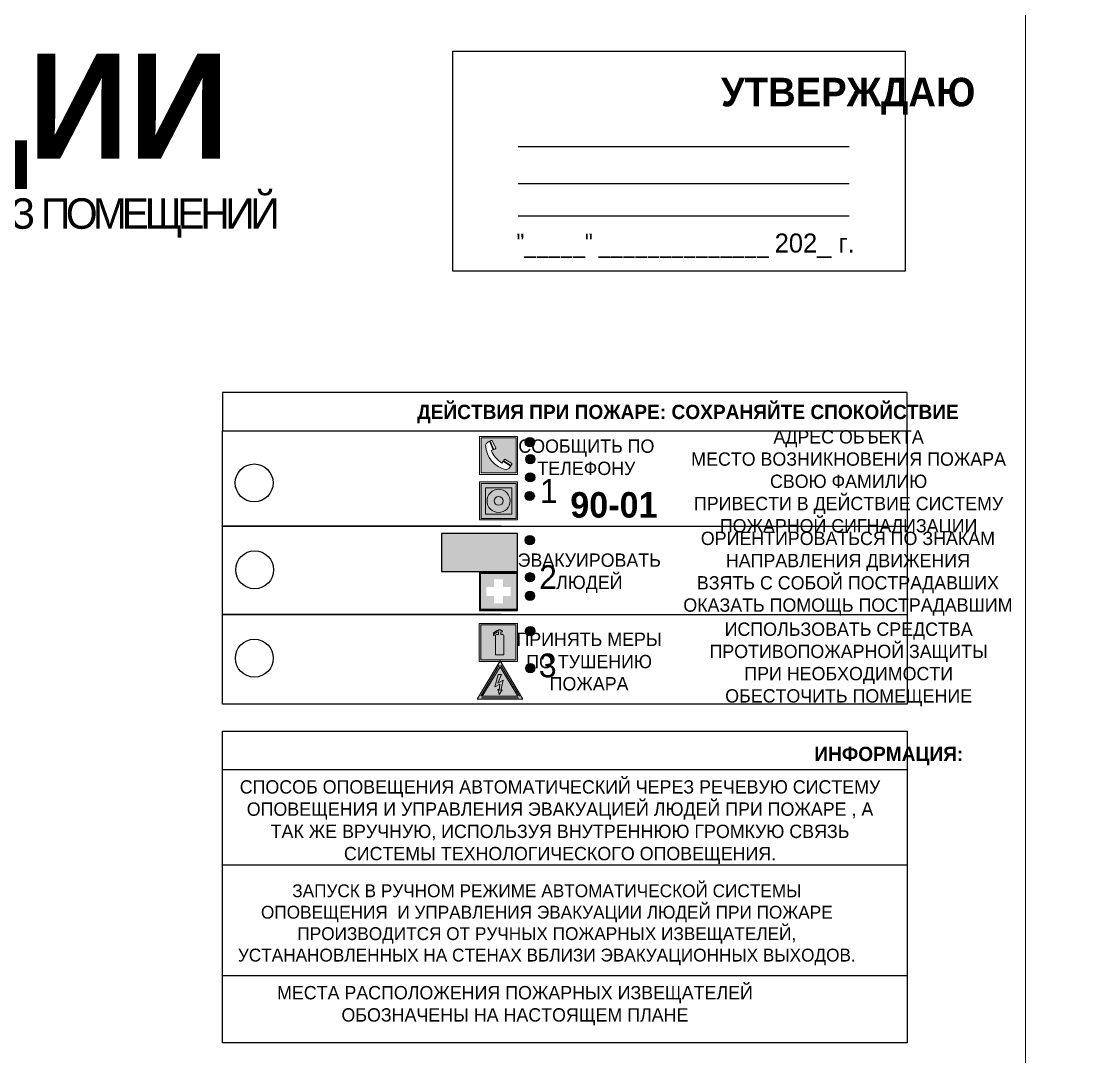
# Model space of a CAD drawing. Header units: millimetres. Extents: x 13810 to 67229, y 12374 to 21950.
# Drawn here: x 23326.1 to 23549, y 14716.9 to 14934.4 of the extents above; entities that cross this region are included whole.
import ezdxf

# ---------------------------------------------------------------- set-up
doc = ezdxf.new("R2010")
doc.units = ezdxf.units.MM
doc.styles.add('обычный', font='arial.ttf')

# ---------------------------------------------------------------- blocks, each defined once
blk = doc.blocks.new('A$C3E6D3DDE')
at = {"lineweight": 5}
h = blk.add_hatch(color=40, dxfattribs=at)
h.paths.add_polyline_path([(24.1, 1.45), (16.46, -11.35), (31.74, -11.35)])
h.paths.add_polyline_path([(24.09, -0.46), (30.03, -10.41), (18.14, -10.41)], flags=16)
h.paths.add_polyline_path([(24.54, -3.08), (23.41, -6.02), (25.13, -5.01), (24.33, -8.5), (24.82, -8.27), (23.79, -9.86), (23.4, -8.04), (23.8, -8.43), (24.04, -6.29), (22.39, -7.25), (23.44, -3.08)], flags=0)
h = blk.add_hatch(color=256, dxfattribs=at)
h.paths.add_polyline_path([(24.37, 0.03, 0.567511), (23.82, 0.03), (17.59, -10.4, 0.582454), (17.86, -10.88), (30.32, -10.88, 0.582149), (30.6, -10.4)])
h.paths.add_polyline_path([(24.09, -0.46), (18.14, -10.41), (30.03, -10.41)], flags=16)
h.paths.add_polyline_path([(24.54, -3.08), (23.41, -6.02), (25.13, -5.01), (24.33, -8.5), (24.82, -8.27), (23.79, -9.86), (23.4, -8.04), (23.8, -8.43), (24.04, -6.29), (22.39, -7.25), (23.44, -3.08)], flags=0)
h = blk.add_hatch(color=40, dxfattribs=at)
h.paths.add_polyline_path([(24.09, -0.46), (18.14, -10.41), (30.03, -10.41)])
h.paths.add_polyline_path([(24.82, -8.27), (23.79, -9.86), (23.4, -8.04), (23.8, -8.43), (24.04, -6.29), (22.39, -7.25), (23.44, -3.08), (24.54, -3.08), (23.41, -6.02), (25.13, -5.01), (24.33, -8.5)], flags=16)
at = {"color": 40, "lineweight": 5}
for p, q in [((16.46, -11.35), (24.1, 1.45)), ((24.1, 1.45), (31.74, -11.35))]:
    blk.add_line(p, q, dxfattribs=at)
at = {"lineweight": 5}
for p, q in [((17.59, -10.4), (23.82, 0.03)), ((24.37, 0.03), (30.6, -10.4)), ((18.14, -10.41), (24.09, -0.46)), ((23.44, -3.08), (22.39, -7.25)), ((23.41, -6.02), (24.54, -3.08)), ((24.54, -3.08), (23.44, -3.08)), ((24.09, -0.46), (30.03, -10.41)), ((22.39, -7.25), (24.04, -6.29)), ((25.13, -5.01), (23.41, -6.02)), ((24.04, -6.29), (23.8, -8.43)), ((24.33, -8.5), (25.13, -5.01)), ((18.14, -10.41), (30.03, -10.41)), ((23.8, -8.43), (23.4, -8.04)), ((23.4, -8.04), (23.79, -9.86)), ((23.79, -9.86), (24.82, -8.27)), ((24.82, -8.27), (24.33, -8.5)), ((17.86, -10.88), (30.32, -10.88))]:
    blk.add_line(p, q, dxfattribs=at)
at = {"color": 50, "lineweight": 5}
blk.add_line((31.74, -11.35), (16.46, -11.35), dxfattribs=at)
blk = doc.blocks.new('A$C456E1F9C')
at = {"lineweight": 5}
h = blk.add_hatch(color=242, dxfattribs=at)
h.paths.add_polyline_path([(0.51, -1.47), (0.51, -13.26), (12.29, -13.26), (12.29, -1.47)])
h.paths.add_polyline_path([(5.42, -4.95, -0.254479), (4.78, -5.4), (3.52, -2.53, -0.209735), (4.23, -2.4)], flags=16)
h.paths.add_polyline_path([(8.53, -8.6), (10.87, -10.17), (10.54, -10.76), (8.03, -9.13, -0.192251)], flags=16)
h.paths.add_polyline_path([(4.61, -5.49, 0.005518), (3.87, -5.72, 0.128647), (7.49, -10.01, 0.00809), (7.83, -9.33), (10.47, -10.97, -0.16736), (8.99, -12.25, -0.327862), (1.95, -3.95, -0.166952), (3.36, -2.62)], flags=16)
at = {"color": 242, "lineweight": 5}
for p, q in [((0, -13.77), (0, -0.97)), ((12.8, -0.97), (0, -0.97)), ((4.61, -5.49), (3.36, -2.62)), ((3.52, -2.53), (4.78, -5.4)), ((4.23, -2.4), (5.42, -4.95)), ((12.8, -13.77), (12.8, -0.97)), ((7.83, -9.33), (10.47, -10.97)), ((8.03, -9.13), (10.54, -10.76)), ((10.81, -10.12), (8.53, -8.6)), ((10.54, -10.76), (10.8, -10.3)), ((10.8, -10.3), (10.81, -10.12)), ((0, -13.77), (12.8, -13.77))]:
    blk.add_line(p, q, dxfattribs=at)
blk.add_lwpolyline([(0.51, -1.47), (12.29, -1.47), (12.29, -13.26), (0.51, -13.26)], close=True, dxfattribs=at)
for centre, radius, start, end in [((4.59, -5.34), 2.99, 114.2845, 152.1974), ((4.02, -3.27), 0.891, 76.3284, 123.7092), ((11.12, -3.31), 9.19, 183.9915, 256.6009), ((14.98, -39.1), 35.17, 107.1487, 108.4135), ((13.86, -0.94), 11.08, 205.5536, 234.8762), ((4.68, -4.59), 0.824, 276.9621, 334.0723), ((-13.31, 0.8), 23.44, 332.5487, 334.4027), ((8.94, -9.5), 0.989, 114.4092, 157.9388), ((7.87, -9.46), 3, 291.9291, 329.9329)]:
    blk.add_arc(centre, radius, start, end, dxfattribs=at)
blk = doc.blocks.new('A$C54414219')
at = {"true_color": 0xffffff}
h = blk.add_hatch(color=7, dxfattribs=at)
h.paths.add_polyline_path([(2.39, -9.45), (2.39, -18.3), (11.23, -18.3), (11.23, -9.45)], flags=0)
h.paths.add_polyline_path([(10.71, -13.87, -1), (2.92, -13.87, -1)], flags=0)
h.paths.add_polyline_path([(8.3, -13.87, -1), (5.33, -13.87, -1)], flags=0)
h.paths.add_polyline_path([(0.41, -7.47), (0.41, -20.27), (13.21, -20.27), (13.21, -7.47)])
h.paths.add_polyline_path([(0.92, -19.77), (12.71, -19.77), (12.71, -7.98), (0.92, -7.98)], flags=16)
h.paths.add_polyline_path([(11.23, -9.45), (11.23, -18.3), (2.39, -18.3), (2.39, -9.45)], flags=0)
at = {"lineweight": 5}
h = blk.add_hatch(color=242, dxfattribs=at)
h.paths.add_polyline_path([(12.71, -7.98), (0.92, -7.98), (0.92, -19.77), (12.71, -19.77)])
h.paths.add_polyline_path([(11.23, -18.3), (2.39, -18.3), (2.39, -9.45), (11.23, -9.45)], flags=16)
h.paths.add_polyline_path([(10.71, -13.87, -1), (2.92, -13.87, -1)], flags=0)
h.paths.add_polyline_path([(8.3, -13.87, -1), (5.33, -13.87, -1)], flags=0)
at = {"true_color": 0xffffff}
h = blk.add_hatch(color=7, dxfattribs=at)
h.paths.add_polyline_path([(2.39, -9.45), (2.39, -18.3), (11.23, -18.3), (11.23, -9.45)])
h.paths.add_polyline_path([(10.71, -13.87, -1), (2.92, -13.87, -1)], flags=16)
h.paths.add_polyline_path([(8.3, -13.87, -1), (5.33, -13.87, -1)], flags=0)
at = {"lineweight": 5}
h = blk.add_hatch(color=242, dxfattribs=at)
h.paths.add_polyline_path([(2.92, -13.87, 1), (10.71, -13.87, 1)])
h.paths.add_polyline_path([(8.3, -13.87, -1), (5.33, -13.87, -1)], flags=16)
at = {"color": 242, "lineweight": 5}
for p, q in [((0.41, -20.27), (0.41, -7.47)), ((0.41, -7.47), (13.21, -7.47)), ((0.41, -7.47), (13.21, -7.47)), ((13.21, -20.27), (13.21, -7.47)), ((0.41, -20.27), (13.21, -20.27))]:
    blk.add_line(p, q, dxfattribs=at)
for points in [[(0.92, -7.98), (12.71, -7.98), (12.71, -19.77), (0.92, -19.77)], [(2.39, -9.45), (11.23, -9.45), (11.23, -18.3), (2.39, -18.3)]]:
    blk.add_lwpolyline(points, close=True, dxfattribs=at)
for radius in [3.89, 1.49]:
    blk.add_circle((6.81, -13.87), radius, dxfattribs=at)
blk = doc.blocks.new('A$C32E8229D')
at = {"true_color": 0xffffff}
blk.add_hatch(color=7, dxfattribs=at).paths.add_polyline_path([(0, 0), (0, -8), (16, -8), (16, 0)])
h = blk.add_hatch(color=126)
h.paths.add_polyline_path([(0.2, -0.2), (15.8, -0.2), (15.8, -7.8), (0.2, -7.8)])
h.paths.add_polyline_path([(13.49, -2.05), (12.08, -2.05), (11.37, -2.63, 0.162397), (11.29, -2.84), (11.29, -3.63), (10.35, -3.63), (10.35, -4.05), (11.68, -4.05), (11.68, -3.48), (12.26, -4.28), (11.29, -5.1), (11.29, -6.78), (11.85, -6.78), (11.85, -5.44), (12.8, -4.64), (12.8, -5.94), (14.46, -5.94), (14.46, -5.39), (13.45, -5.39), (13.45, -3.97), (12.46, -2.59), (13.15, -2.59), (13.69, -3.34), (14.18, -3)], flags=16)
h.paths.add_polyline_path([(10.74, -1.82, 1), (11.8, -1.82, 1)], flags=16)
h.paths.add_polyline_path([(9.39, -3.59), (5.99, -3.59), (6.56, -3.03), (5.91, -3.03), (5.1, -3.83), (5.91, -4.64), (6.56, -4.64), (5.99, -4.09), (9.39, -4.09)], flags=16)
h.paths.add_polyline_path([(4.29, -1.08), (1.72, -1.08), (1.72, -6.6), (4.29, -6.6)], flags=16)
at = {"color": 126}
blk.add_lwpolyline([(16, -8), (0, -8), (0, 0), (16, 0)], close=True, dxfattribs=at)
blk = doc.blocks.new('A$C18900ED3')
h = blk.add_hatch(color=126)
h.paths.add_polyline_path([(-0.18, -0.18), (-7.02, -0.18), (-7.02, -7.02), (-0.18, -7.02)])
h.paths.add_polyline_path([(-5.89, -4.46), (-5.89, -2.77), (-4.46, -2.77), (-4.46, -1.31), (-2.77, -1.31), (-2.77, -2.77), (-1.33, -2.77), (-1.33, -4.46), (-2.77, -4.46), (-2.77, -5.89), (-4.46, -5.89), (-4.46, -4.46)], flags=16)
at = {"color": 126}
for p, q in [((-7.2, 0), (-7.2, -7.2)), ((0, 0), (-7.2, 0)), ((0, -7.2), (0, 0)), ((-7.02, -7.02), (-7.02, -0.18)), ((-7.02, -0.18), (-0.18, -0.18)), ((-0.18, -0.18), (-0.18, -7.02)), ((-7.2, -7.2), (0, -7.2)), ((-0.18, -7.02), (-7.02, -7.02))]:
    blk.add_line(p, q, dxfattribs=at)
blk = doc.blocks.new('A$C3AD82952')
at = {"true_color": 0xf5f5ff}
h = blk.add_hatch(color=7, dxfattribs=at)
h.dxf.hatch_style = 1
h.paths.add_polyline_path([(8.21, 8.73, 0.414214), (7.89, 9.05), (7.22, 9.05), (7.22, 9.92), (7.59, 9.92, 1), (7.57, 10.36), (7.22, 10.36), (7.22, 10.6), (6.43, 10.6), (6.43, 10.36), (6.01, 10.36), (4.74, 9.59), (4.74, 8.69), (4.98, 8.73), (4.98, 9.26), (6.12, 9.91), (6.43, 9.91), (6.43, 9.05), (5.76, 9.05, 0.414214), (5.44, 8.73), (5.44, 2.2), (8.21, 2.2)], flags=0)
h.paths.add_polyline_path([(12.8, 12.8), (0, 12.8), (0, 0), (12.8, 0)])
h.paths.add_polyline_path([(0.51, 12.29), (12.29, 12.29), (12.29, 0.51), (0.51, 0.51)], flags=16)
h.paths.add_polyline_path([(4.74, 9.59), (6.01, 10.36), (6.43, 10.36), (6.43, 10.6), (7.22, 10.6), (7.22, 10.36), (7.59, 10.36, -0.94586), (7.59, 9.92), (7.22, 9.92), (7.22, 9.05), (7.89, 9.05, -0.414214), (8.21, 8.73), (8.21, 2.2), (5.44, 2.2), (5.44, 8.73, -0.414214), (5.76, 9.05), (6.43, 9.05), (6.43, 9.91), (6.12, 9.91), (4.98, 9.26), (4.98, 8.73), (4.74, 8.69)], flags=0)
h = blk.add_hatch(color=242)
h.dxf.hatch_style = 1
h.paths.add_polyline_path([(12.29, 12.29), (0.51, 12.29), (0.51, 0.51), (12.29, 0.51)])
h.paths.add_polyline_path([(4.74, 8.69), (4.74, 9.59), (6.01, 10.36), (6.43, 10.36), (6.43, 10.6), (7.22, 10.6), (7.22, 10.36), (7.59, 10.36, -0.94586), (7.59, 9.92), (7.22, 9.92), (7.22, 9.05), (7.89, 9.05, -0.414214), (8.21, 8.73), (8.21, 2.2), (5.44, 2.2), (5.44, 8.73, -0.414214), (5.76, 9.05), (6.43, 9.05), (6.43, 9.91), (6.12, 9.91), (4.98, 9.26), (4.98, 8.73)], flags=16)
h = blk.add_hatch(color=7, dxfattribs=at)
h.dxf.hatch_style = 1
h.paths.add_polyline_path([(8.21, 8.73, 0.414214), (7.89, 9.05), (7.22, 9.05), (7.22, 9.92), (7.59, 9.92, 1), (7.57, 10.36), (7.22, 10.36), (7.22, 10.6), (6.43, 10.6), (6.43, 10.36), (6.01, 10.36), (4.74, 9.59), (4.74, 8.69), (4.98, 8.73), (4.98, 9.26), (6.12, 9.91), (6.43, 9.91), (6.43, 9.05), (5.76, 9.05, 0.414214), (5.44, 8.73), (5.44, 2.2), (8.21, 2.2)])
at = {"color": 242, "lineweight": 5}
for p, q in [((0, 0), (0, 12.8)), ((0, 12.8), (12.8, 12.8)), ((12.8, 0), (12.8, 12.8)), ((6.01, 10.36), (4.74, 9.59)), ((4.74, 9.59), (4.74, 8.69)), ((4.74, 8.69), (4.98, 8.73)), ((4.98, 9.26), (6.12, 9.91)), ((4.98, 8.73), (4.98, 9.26)), ((5.44, 2.2), (5.44, 8.73)), ((5.76, 9.05), (6.43, 9.05)), ((6.01, 10.36), (6.43, 10.36)), ((6.12, 9.91), (6.43, 9.91)), ((7.22, 10.6), (6.43, 10.6)), ((6.43, 10.6), (6.43, 10.36)), ((6.43, 9.91), (6.43, 9.05)), ((7.22, 10.36), (7.22, 10.6)), ((7.59, 10.36), (7.22, 10.36)), ((7.22, 9.05), (7.22, 9.92)), ((7.59, 9.92), (7.22, 9.92)), ((7.89, 9.05), (7.22, 9.05)), ((8.21, 2.2), (8.21, 8.73)), ((0, 0), (12.8, 0)), ((5.44, 2.2), (8.21, 2.2))]:
    blk.add_line(p, q, dxfattribs=at)
blk.add_lwpolyline([(0.51, 12.29), (12.29, 12.29), (12.29, 0.51), (0.51, 0.51)], close=True, dxfattribs=at)
for centre, radius, start, end in [((5.76, 8.73), 0.32, 90, 180), ((7.58, 10.14), 0.223, 273.1875, 86.8125), ((7.89, 8.73), 0.32, 0, 90)]:
    blk.add_arc(centre, radius, start, end, dxfattribs=at)

msp = doc.modelspace()

# ---------------------------------------------------------------- hatches: boundary and pattern name
at = {"lineweight": 0}
h = msp.add_hatch(color=256, dxfattribs=at)
h.dxf.hatch_style = 1
h.paths.add_polyline_path([(23431.96, 14845.98, 1), (23433.89, 14845.98, 1)])
h = msp.add_hatch(color=256, dxfattribs=at)
h.dxf.hatch_style = 1
h.paths.add_polyline_path([(23432.06, 14842.4, 1), (23434, 14842.4, 1)])
h = msp.add_hatch(color=256, dxfattribs=at)
h.dxf.hatch_style = 1
h.paths.add_polyline_path([(23432.03, 14838.58, 1), (23433.96, 14838.58, 1)])
h = msp.add_hatch(color=256, dxfattribs=at)
h.dxf.hatch_style = 1
h.paths.add_polyline_path([(23431.94, 14834.66, 1), (23433.88, 14834.66, 1)])
h = msp.add_hatch(color=256, dxfattribs=at)
h.dxf.hatch_style = 1
h.paths.add_polyline_path([(23431.96, 14825.39, 1), (23433.89, 14825.39, 1)])
h = msp.add_hatch(color=256, dxfattribs=at)
h.dxf.hatch_style = 1
h.paths.add_polyline_path([(23432, 14817.61, 1), (23433.93, 14817.61, 1)])
h = msp.add_hatch(color=256, dxfattribs=at)
h.dxf.hatch_style = 1
h.paths.add_polyline_path([(23431.99, 14813.71, 1), (23433.92, 14813.71, 1)])
h = msp.add_hatch(color=256, dxfattribs=at)
h.dxf.hatch_style = 1
h.paths.add_polyline_path([(23432.05, 14806.28, 1), (23433.98, 14806.28, 1)])
h = msp.add_hatch(color=256, dxfattribs=at)
h.dxf.hatch_style = 1
h.paths.add_polyline_path([(23432.05, 14798.52, 1), (23433.98, 14798.52, 1)])

# ---------------------------------------------------------------- linework, layer by layer
at = {"color": 126, "lineweight": 0, "true_color": 0x008754}
for points in [[(22937.02, 14940.63), (23537.02, 14940.63), (23537.02, 14545.63), (22937.02, 14545.63)], [(23537.02, 14940.63), (24137.02, 14940.63), (24137.02, 14545.63), (23537.02, 14545.63)]]:
    msp.add_lwpolyline(points, close=True, dxfattribs=at)
for points in [[(23416.74, 14928.09), (23511.74, 14928.09), (23511.74, 14881.88), (23416.74, 14881.88)], [(23368.42, 14848.33), (23512.18, 14848.33), (23512.18, 14856.38), (23368.42, 14856.38)], [(23368.42, 14848.33), (23512.18, 14848.33), (23512.18, 14790.93), (23368.42, 14790.93)]]:
    msp.add_lwpolyline(points, close=True)
for points in [[(23430.49, 14908.04), (23500.02, 14908.04)], [(23430.49, 14900.28), (23500.02, 14900.28)], [(23430.49, 14893.49), (23500.02, 14893.49)], [(23426.83, 14828.34), (23368.42, 14828.34), (23512.18, 14828.34)], [(23426.83, 14809.76), (23368.42, 14809.76), (23512.18, 14809.76)]]:
    msp.add_lwpolyline(points)
at = {"color": 0}
msp.add_lwpolyline([(23368.42, 14785.27), (23512.18, 14785.27), (23512.18, 14719.82), (23368.42, 14719.82)], close=True, dxfattribs=at)
for points in [[(23368.42, 14777.22), (23512.18, 14777.22)], [(23368.42, 14757.23), (23512.18, 14757.23)], [(23368.42, 14733.98), (23512.18, 14733.98)]]:
    msp.add_lwpolyline(points, dxfattribs=at)
for centre, radius in [((23432.93, 14845.98), 0.966), ((23433.03, 14842.4), 0.966), ((23375.04, 14837.41), 3.98), ((23432.99, 14838.58), 0.966), ((23432.91, 14834.66), 0.966), ((23432.92, 14825.39), 0.966), ((23375.14, 14819.18), 3.98), ((23432.96, 14817.61), 0.966), ((23432.95, 14813.71), 0.966), ((23433.01, 14806.28), 0.966), ((23375.07, 14800.61), 3.98), ((23433.02, 14798.52), 0.966)]:
    msp.add_circle(centre, radius)

# ---------------------------------------------------------------- block references
for name, p, xscale, yscale, zscale in [('A$C456E1F9C', (23422.37, 14847.8), 0.625, 0.625, 0.625), ('A$C54414219', (23422.11, 14842.31), 0.625, 0.625, 0.625), ('A$C18900ED3', (23430.37, 14818.66), 1.111111111007631, 1.111111111007631, 1.111111111007631), ('A$C3AD82952', (23422.32, 14799.93), 0.625, 0.625, 0.625), ('A$C3E6D3DDE', (23411.61, 14799.12), 0.625, 0.625, 0.625)]:
    msp.add_blockref(name, p, dxfattribs=dict(xscale=xscale, yscale=yscale, zscale=zscale))
at = {"xscale": -1}
msp.add_blockref('A$C32E8229D', (23430.37, 14826.81), dxfattribs=at)

# ---------------------------------------------------------------- texts
at = {"lineweight": 0, "style": 'обычный'}
for s, insert, char_height, width, attachment_point in [('{\\fProxima Nova Rg|b1|i0|c204|p2;ПЛАН ЭВАКУАЦИИ}', (23092.67, 14927.52), 22, 493.8901, 1), ('\\pi-18,l18,t18;{\\fProxima Nova Rg|b1|i0|c204|p2;УТВЕРЖДАЮ\\H1.1997x; }', (23499.78, 14918.62), 6, 126.6484, 5), ('{\\fArial Narrow|b0|i0|c204|p34;"_____" ______________ \\fProxima Nova Rg|b0|i0|c204|p2;202_ г. }', (23465.65, 14887.21), 4, 78.6503, 5), ('{\\fProxima Nova Rg|b1|i0|c204|p2;ДЕЙСТВИЯ ПРИ ПОЖАРЕ: СОХРАНЯЙТЕ СПОКОЙСТВИЕ\\H1.6644x; }', (23466.13, 14851.89), 3, 175.1736, 5), ('\\pi-8.4,l8.4,t8.4;{\\fProxima Nova Rg|b0|i0|c204|p2;АДРЕС ОБЪЕКТА\\PМЕСТО ВОЗНИКНОВЕНИЯ ПОЖАРА \\PСВОЮ ФАМИЛИЮ\\PПРИВЕСТИ В ДЕЙСТВИЕ СИСТЕМУ \\PПОЖАРНОЙ СИГНАЛИЗАЦИИ}', (23499.87, 14837.35), 2.8, 126.6484, 5), ('{\\fProxima Nova Rg|b0|i0|c204|p2;СООБЩИТЬ ПО \\PТЕЛЕФОНУ}', (23444.8, 14842.79), 2.8, 126.6484, 5), ('{\\fProxima Nova Rg|b0|i0|c204|p2;1\\H1.1667x; }', (23436.9, 14835.72), 5, 126.6484, 5), ('{\\fProxima Nova Rg|b1|i0|c204|p2;\\H1.0714x;90-01\\fProxima Nova Rg|b0|i0|c204|p2;\\H0.93331x; \\H1.3449x; }', (23450.58, 14832.77), 5, 126.6484, 5), ('\\pi-8.4,l8.4,t8.4;{\\fProxima Nova Rg|b0|i0|c204|p2;ОРИЕНТИРОВАТЬСЯ ПО ЗНАКАМ \\PНАПРАВЛЕНИЯ ДВИЖЕНИЯ\\PВЗЯТЬ С СОБОЙ ПОСТРАДАВШИХ\\PОКАЗАТЬ ПОМОЩЬ ПОСТРАДАВШИМ}', (23499.73, 14818.37), 2.8, 126.6484, 5), ('{\\fProxima Nova Rg|b0|i0|c204|p2;ЭВАКУИРОВАТЬ \\PЛЮДЕЙ}', (23445.41, 14818.46), 2.8, 126.6484, 5), ('{\\fProxima Nova Rg|b0|i0|c204|p2;2\\H1.1967x; }', (23436.75, 14817.64), 5, 126.6484, 5), ('\\pi-8.4,l8.4,t8.4;{\\fProxima Nova Rg|b0|i0|c204|p2;ИСПОЛЬЗОВАТЬ СРЕДСТВА \\PПРОТИВОПОЖАРНОЙ ЗАЩИТЫ \\PПРИ НЕОБХОДИМОСТИ \\PОБЕСТОЧИТЬ ПОМЕЩЕНИЕ}', (23499.89, 14799.3), 2.8, 126.6484, 5), ('{\\fProxima Nova Rg|b0|i0|c204|p2;ПРИНЯТЬ МЕРЫ \\PПО ТУШЕНИЮ \\PПОЖАРА}', (23445.37, 14799.89), 2.8, 126.6484, 5), ('{\\fProxima Nova Rg|b0|i0|c204|p2;3\\H1.1967x; }', (23436.69, 14799.06), 5, 126.6484, 5), ('{\\fProxima Nova Rg|b1|i0|c204|p2;ИНФОРМАЦИЯ:\\H1.1997x; }', (23508.32, 14780.08), 3, 175.1736, 5), ('{\\fProxima Nova Rg|b0|i0|c204|p2;СПОСОБ ОПОВЕЩЕНИЯ АВТОМАТИЧЕСКИЙ ЧЕРЕЗ РЕЧЕВУЮ СИСТЕМУ ОПОВЕЩЕНИЯ И УПРАВЛЕНИЯ ЭВАКУАЦИЕЙ ЛЮДЕЙ ПРИ ПОЖАРЕ , А ТАК ЖЕ ВРУЧНУЮ, ИСПОЛЬЗУЯ ВНУТРЕННЮЮ ГРОМКУЮ СВЯЗЬ СИСТЕМЫ ТЕХНОЛОГИЧЕСКОГО ОПОВЕЩЕНИЯ.}', (23439.27, 14766.18), 2.8, 137.0334, 5), ('{\\fProxima Nova Rg|b0|i0|c204|p2;\\P\\pt8.1;ЗАПУСК В РУЧНОМ РЕЖИМЕ АВТОМАТИЧЕСКОЙ СИСТЕМЫ ОПОВЕЩЕНИЯ  И УПРАВЛЕНИЯ ЭВАКУАЦИИ ЛЮДЕЙ ПРИ ПОЖАРЕ ПРОИЗВОДИТСЯ ОТ РУЧНЫХ ПОЖАРНЫХ ИЗВЕЩАТЕЛЕЙ, УСТАНАНОВЛЕННЫХ НА СТЕНАХ ВБЛИЗИ ЭВАКУАЦИОННЫХ ВЫХОДОВ. }', (23436.49, 14746.88), 2.7, 131.4512, 5), ('\\pt8.4;{\\fProxima Nova Rg|b0|i0|c204|p2;\\PМЕСТА РАСПОЛОЖЕНИЯ ПОЖАРНЫХ ИЗВЕЩАТЕЛЕЙ ОБОЗНАЧЕНЫ НА НАСТОЯЩЕМ ПЛАНЕ}', (23429.8, 14729.97), 2.8, 118.5618, 5)]:
    msp.add_mtext(s, dxfattribs=dict(at, insert=insert, char_height=char_height, width=width, attachment_point=attachment_point))
at = {"color": 0, "lineweight": 0, "insert": (23241.98, 14897.36), "char_height": 8, "width": 449.2158, "attachment_point": 5, "style": 'обычный'}
msp.add_mtext('{\\fArial Black|b1|i0|c204|p34;\\H2x;\\T0.85;  \\fArial Narrow|b0|i0|c204|p34;\\H0.8x;\\W0.9;\\P\\fProxima Nova Rg|b0|i0|c204|p2;\\H0.5x;\\W1;\\C256;ПРИ ПОЖАРЕ  ИЛИ ДРУГИХ ЧРЕЗВЫЧАЙНЫХ СИТУАЦИЯХ  ИЗ ПОМЕЩЕНИЙ \\fProxima Nova Rg|b1|i0|c204|p2;\\H1.25x;\\PЦЭН-2 : АБК 3 ЭТАЖ}', dxfattribs=at)

doc.saveas('drawing.dxf')
